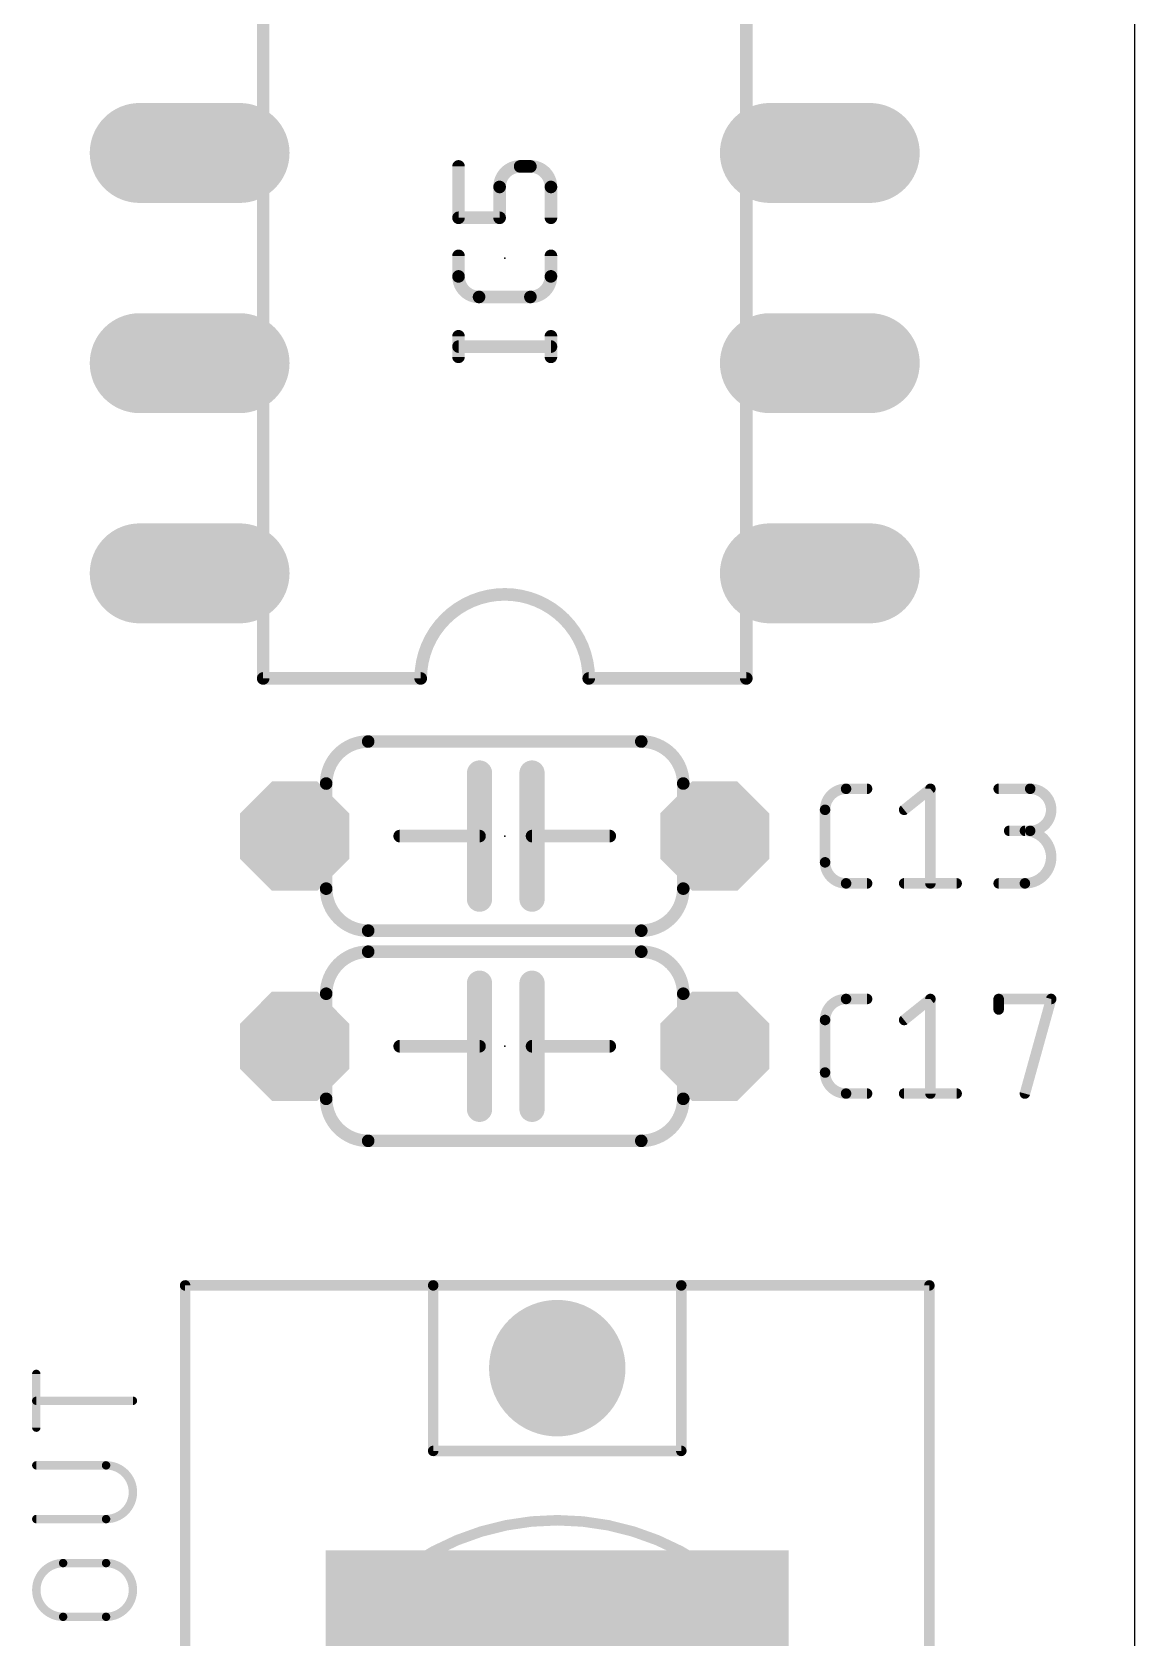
# Model space of a CAD drawing. Extents: x 0 to 48, y 0 to 103.
# Drawn here: x 34.92 to 48.26, y 10.63 to 30.04 of the extents above; entities that cross this region are included whole.
import ezdxf

# ---------------------------------------------------------------- set-up
doc = ezdxf.new("R2010")
doc.units = 0
for name, color, linetype in [('17', 110, 'CONTINUOUS'), ('20', 31, 'CONTINUOUS'), ('21', 253, 'CONTINUOUS'), ('23', 53, 'CONTINUOUS'), ('25', 253, 'CONTINUOUS'), ('41', 12, 'CONTINUOUS'), ('51', 253, 'CONTINUOUS')]:
    doc.layers.add(name, color=color, linetype=linetype)

# ---------------------------------------------------------------- blocks, each defined once
blk = doc.blocks.new('RECT')
blk.add_solid([(-0.5, -0.5), (0.5, -0.5), (-0.5, 0.5), (0.5, 0.5)])
blk = doc.blocks.new('ROUNDP')
at = {"const_width": 0.5}
blk.add_lwpolyline([(0, -0.25, 1), (0, 0.25, 1), (0, -0.25)], format="xyb", dxfattribs=at)
blk = doc.blocks.new('OCTAGONP')
at = {"const_width": 0.5}
blk.add_lwpolyline([(-0.25, -0.1036), (-0.25, 0.1036), (-0.1036, 0.25), (0.1036, 0.25), (0.25, 0.1036), (0.25, -0.1036), (0.1036, -0.25), (-0.1036, -0.25), (-0.25, -0.1036), (-0.25, 0.1036)], dxfattribs=at)
blk = doc.blocks.new('LONGP100')
at = {"const_width": 1}
blk.add_lwpolyline([(-0.5, 0), (0.5, 0)], dxfattribs=at)
at = {"const_width": 0.5}
for points in [[(-0.5, 0.25, 1), (-0.5, -0.25)], [(0.5, -0.25, 1), (0.5, 0.25)]]:
    blk.add_lwpolyline(points, format="xyb", dxfattribs=at)

msp = doc.modelspace()

# ---------------------------------------------------------------- linework, layer by layer
at = {"layer": '20'}
msp.add_line((48.26, 0), (48.26, 99.695), dxfattribs=at)
at = {"layer": '21'}
for points, const_width in [([(37.719, 32.385), (37.719, 22.225)], 0.1524), ([(43.561, 22.225), (43.561, 32.385)], 0.1524), ([(37.719, 22.225), (39.624, 22.225)], 0.1524), ([(43.561, 22.225), (41.656, 22.225)], 0.1524), ([(42.291, 21.463), (38.989, 21.463)], 0.1524), ([(40.3352, 21.082), (40.3352, 20.32)], 0.3048), ([(40.9702, 21.082), (40.9702, 20.32)], 0.3048), ([(39.37, 20.32), (40.3352, 20.32)], 0.1524), ([(40.3352, 20.32), (40.3352, 19.558)], 0.3048), ([(40.9702, 20.32), (40.9702, 19.558)], 0.3048), ([(41.91, 20.32), (40.9702, 20.32)], 0.1524), ([(42.291, 19.177), (38.989, 19.177)], 0.1524), ([(42.291, 18.923), (38.989, 18.923)], 0.1524), ([(40.3352, 18.542), (40.3352, 17.78)], 0.3048), ([(40.9702, 18.542), (40.9702, 17.78)], 0.3048), ([(39.37, 17.78), (40.3352, 17.78)], 0.1524), ([(40.3352, 17.78), (40.3352, 17.018)], 0.3048), ([(40.9702, 17.78), (40.9702, 17.018)], 0.3048), ([(41.91, 17.78), (40.9702, 17.78)], 0.1524), ([(42.291, 16.637), (38.989, 16.637)], 0.1524), ([(36.775, 14.89), (39.775, 14.89)], 0.127), ([(36.775, 14.89), (36.775, 4.39)], 0.127), ([(39.775, 14.89), (42.775, 14.89)], 0.127), ([(39.775, 14.89), (39.775, 12.89)], 0.127), ([(42.775, 14.89), (45.775, 14.89)], 0.127), ([(42.775, 12.89), (42.775, 14.89)], 0.127), ([(45.775, 4.39), (45.775, 14.89)], 0.127), ([(39.775, 12.89), (42.775, 12.89)], 0.127)]:
    msp.add_lwpolyline(points, dxfattribs=dict(at, const_width=const_width))
for points, const_width in [([(41.656, 22.225, 1), (39.624, 22.225)], 0.1524), ([(37.719, 22.2631, 1), (37.719, 22.1869)], 0.0762), ([(37.6809, 22.225, 1), (37.7571, 22.225)], 0.0762), ([(39.5859, 22.225, 1), (39.6621, 22.225)], 0.0762), ([(39.624, 22.1869, 1), (39.624, 22.2631)], 0.0762), ([(41.656, 22.2631, 1), (41.656, 22.1869)], 0.0762), ([(41.6179, 22.225, 1), (41.6941, 22.225)], 0.0762), ([(43.5229, 22.225, 1), (43.5991, 22.225)], 0.0762), ([(43.561, 22.1869, 1), (43.561, 22.2631)], 0.0762), ([(38.989, 21.463, 0.4142), (38.481, 20.955)], 0.1524), ([(38.989, 21.5011, 1), (38.989, 21.4249)], 0.0762), ([(38.989, 21.4249, 1), (38.989, 21.5011)], 0.0762), ([(42.799, 20.955, 0.4142), (42.291, 21.463)], 0.1524), ([(42.291, 21.5011, 1), (42.291, 21.4249)], 0.0762), ([(42.291, 21.4249, 1), (42.291, 21.5011)], 0.0762), ([(40.4114, 21.082, 1), (40.259, 21.082)], 0.1524), ([(41.0464, 21.082, 1), (40.894, 21.082)], 0.1524), ([(38.4429, 20.955, 1), (38.5191, 20.955)], 0.0762), ([(42.7609, 20.955, 1), (42.8371, 20.955)], 0.0762), ([(39.37, 20.3581, 1), (39.37, 20.2819)], 0.0762), ([(40.4114, 20.32, 1), (40.259, 20.32)], 0.1524), ([(40.259, 20.32, 1), (40.4114, 20.32)], 0.1524), ([(40.3352, 20.2819, 1), (40.3352, 20.3581)], 0.0762), ([(41.0464, 20.32, 1), (40.894, 20.32)], 0.1524), ([(40.894, 20.32, 1), (41.0464, 20.32)], 0.1524), ([(40.9702, 20.3581, 1), (40.9702, 20.2819)], 0.0762), ([(41.91, 20.2819, 1), (41.91, 20.3581)], 0.0762), ([(38.481, 19.685, 0.4142), (38.989, 19.177)], 0.1524), ([(38.5191, 19.685, 1), (38.4429, 19.685)], 0.0762), ([(40.259, 19.558, 1), (40.4114, 19.558)], 0.1524), ([(40.894, 19.558, 1), (41.0464, 19.558)], 0.1524), ([(42.291, 19.177, 0.4142), (42.799, 19.685)], 0.1524), ([(42.8371, 19.685, 1), (42.7609, 19.685)], 0.0762), ([(38.989, 19.2151, 1), (38.989, 19.1389)], 0.0762), ([(38.989, 19.1389, 1), (38.989, 19.2151)], 0.0762), ([(42.291, 19.2151, 1), (42.291, 19.1389)], 0.0762), ([(42.291, 19.1389, 1), (42.291, 19.2151)], 0.0762), ([(38.989, 18.923, 0.4142), (38.481, 18.415)], 0.1524), ([(38.989, 18.9611, 1), (38.989, 18.8849)], 0.0762), ([(38.989, 18.8849, 1), (38.989, 18.9611)], 0.0762), ([(42.799, 18.415, 0.4142), (42.291, 18.923)], 0.1524), ([(42.291, 18.9611, 1), (42.291, 18.8849)], 0.0762), ([(42.291, 18.8849, 1), (42.291, 18.9611)], 0.0762), ([(40.4114, 18.542, 1), (40.259, 18.542)], 0.1524), ([(41.0464, 18.542, 1), (40.894, 18.542)], 0.1524), ([(38.4429, 18.415, 1), (38.5191, 18.415)], 0.0762), ([(42.7609, 18.415, 1), (42.8371, 18.415)], 0.0762), ([(39.37, 17.8181, 1), (39.37, 17.7419)], 0.0762), ([(40.4114, 17.78, 1), (40.259, 17.78)], 0.1524), ([(40.259, 17.78, 1), (40.4114, 17.78)], 0.1524), ([(40.3352, 17.7419, 1), (40.3352, 17.8181)], 0.0762), ([(41.0464, 17.78, 1), (40.894, 17.78)], 0.1524), ([(40.894, 17.78, 1), (41.0464, 17.78)], 0.1524), ([(40.9702, 17.8181, 1), (40.9702, 17.7419)], 0.0762), ([(41.91, 17.7419, 1), (41.91, 17.8181)], 0.0762), ([(38.481, 17.145, 0.4142), (38.989, 16.637)], 0.1524), ([(38.5191, 17.145, 1), (38.4429, 17.145)], 0.0762), ([(40.259, 17.018, 1), (40.4114, 17.018)], 0.1524), ([(40.894, 17.018, 1), (41.0464, 17.018)], 0.1524), ([(42.291, 16.637, 0.4142), (42.799, 17.145)], 0.1524), ([(42.8371, 17.145, 1), (42.7609, 17.145)], 0.0762), ([(38.989, 16.6751, 1), (38.989, 16.5989)], 0.0762), ([(38.989, 16.5989, 1), (38.989, 16.6751)], 0.0762), ([(42.291, 16.6751, 1), (42.291, 16.5989)], 0.0762), ([(42.291, 16.5989, 1), (42.291, 16.6751)], 0.0762), ([(36.775, 14.9218, 1), (36.775, 14.8582)], 0.0635), ([(36.8068, 14.89, 1), (36.7432, 14.89)], 0.0635), ([(39.775, 14.9218, 1), (39.775, 14.8582)], 0.0635), ([(39.8068, 14.89, 1), (39.7432, 14.89)], 0.0635), ([(39.775, 14.8582, 1), (39.775, 14.9218)], 0.0635), ([(42.775, 14.9218, 1), (42.775, 14.8582)], 0.0635), ([(42.8068, 14.89, 1), (42.7432, 14.89)], 0.0635), ([(42.775, 14.8582, 1), (42.775, 14.9218)], 0.0635), ([(45.8068, 14.89, 1), (45.7433, 14.89)], 0.0635), ([(45.775, 14.8582, 1), (45.775, 14.9218)], 0.0635), ([(39.775, 12.9218, 1), (39.775, 12.8582)], 0.0635), ([(39.7432, 12.89, 1), (39.8068, 12.89)], 0.0635), ([(42.7432, 12.89, 1), (42.8068, 12.89)], 0.0635), ([(42.775, 12.8582, 1), (42.775, 12.9218)], 0.0635), ([(41.275, 5.7277, 1), (41.275, 12.0523, 1), (41.275, 5.7277)], 0.127), ([(41.275, 6.1993, 1), (41.275, 11.5807, 1), (41.275, 6.1993)], 0.127)]:
    msp.add_lwpolyline(points, format="xyb", dxfattribs=dict(at, const_width=const_width))
at = {"layer": '23'}
for p in [(40.64, 27.305), (40.64, 20.32), (40.64, 17.78)]:
    msp.add_point(p, dxfattribs=at)
at = {"layer": '25'}
for points, const_width in [([(40.0812, 27.7918), (40.0812, 28.4127)], 0.1524), ([(40.9504, 28.4127), (40.8263, 28.4127)], 0.1524), ([(40.5779, 28.1644), (40.5779, 27.7918)], 0.1524), ([(41.1988, 27.7918), (41.1988, 28.1644)], 0.1524), ([(40.5779, 27.7918), (40.0812, 27.7918)], 0.1524), ([(40.0812, 27.0835), (40.0812, 27.3319)], 0.1524), ([(41.1988, 27.3319), (41.1988, 27.0835)], 0.1524), ([(40.9504, 26.8352), (40.3296, 26.8352)], 0.1524), ([(40.0812, 26.1112), (40.0812, 26.3596)], 0.1524), ([(41.1988, 26.1112), (41.1988, 26.3596)], 0.1524), ([(40.0812, 26.2354), (41.1988, 26.2354)], 0.1524), ([(44.7675, 20.8915), (45.0215, 20.8915)], 0.127), ([(45.4697, 20.6375), (45.7872, 20.8915)], 0.127), ([(45.7872, 20.8915), (45.7872, 19.7485)], 0.127), ([(46.6127, 20.8915), (46.9937, 20.8915)], 0.127), ([(44.5135, 20.0025), (44.5135, 20.6375)], 0.127), ([(46.9937, 20.3835), (46.7397, 20.3835)], 0.127), ([(45.0215, 19.7485), (44.7675, 19.7485)], 0.127), ([(45.4697, 19.7485), (46.1047, 19.7485)], 0.127), ([(46.6127, 19.7485), (46.9302, 19.7485)], 0.127), ([(44.7675, 18.3515), (45.0215, 18.3515)], 0.127), ([(45.4697, 18.0975), (45.7872, 18.3515)], 0.127), ([(45.7872, 18.3515), (45.7872, 17.2085)], 0.127), ([(46.6127, 18.2245), (46.6127, 18.3515)], 0.127), ([(46.6127, 18.3515), (47.2477, 18.3515)], 0.127), ([(47.2477, 18.3515), (46.9302, 17.2085)], 0.127), ([(44.5135, 17.4625), (44.5135, 18.0975)], 0.127), ([(45.0215, 17.2085), (44.7675, 17.2085)], 0.127), ([(45.4697, 17.2085), (46.1047, 17.2085)], 0.127), ([(34.9758, 13.1713), (34.9758, 13.8204)], 0.1016), ([(36.1442, 13.4958), (34.9758, 13.4958)], 0.1016), ([(35.8196, 12.7155), (34.9758, 12.7155)], 0.1016), ([(34.9758, 12.0664), (35.8196, 12.0664)], 0.1016), ([(35.3004, 11.5344), (35.8196, 11.5344)], 0.1016), ([(35.8196, 10.8853), (35.3004, 10.8853)], 0.1016)]:
    msp.add_lwpolyline(points, dxfattribs=dict(at, const_width=const_width))
for points, const_width in [([(40.1193, 28.4127, 1), (40.0431, 28.4127)], 0.0762), ([(40.8263, 28.4127, 0.4142), (40.5779, 28.1644)], 0.1524), ([(40.8263, 28.4508, 1), (40.8263, 28.3746)], 0.0762), ([(40.8263, 28.3746, 1), (40.8263, 28.4508)], 0.0762), ([(41.1988, 28.1644, 0.4142), (40.9504, 28.4127)], 0.1524), ([(40.9504, 28.4508, 1), (40.9504, 28.3746)], 0.0762), ([(40.9504, 28.3746, 1), (40.9504, 28.4508)], 0.0762), ([(40.616, 28.1644, 1), (40.5398, 28.1644)], 0.0762), ([(40.5398, 28.1644, 1), (40.616, 28.1644)], 0.0762), ([(41.2369, 28.1644, 1), (41.1607, 28.1644)], 0.0762), ([(41.1607, 28.1644, 1), (41.2369, 28.1644)], 0.0762), ([(40.0812, 27.8299, 1), (40.0812, 27.7537)], 0.0762), ([(40.0431, 27.7918, 1), (40.1193, 27.7918)], 0.0762), ([(40.5398, 27.7918, 1), (40.616, 27.7918)], 0.0762), ([(40.5779, 27.7537, 1), (40.5779, 27.8299)], 0.0762), ([(41.1607, 27.7918, 1), (41.2369, 27.7918)], 0.0762), ([(40.1193, 27.3319, 1), (40.0431, 27.3319)], 0.0762), ([(41.2369, 27.3319, 1), (41.1607, 27.3319)], 0.0762), ([(40.0812, 27.0835, 0.4142), (40.3296, 26.8352)], 0.1524), ([(40.1193, 27.0835, 1), (40.0431, 27.0835)], 0.0762), ([(40.0431, 27.0835, 1), (40.1193, 27.0835)], 0.0762), ([(40.9504, 26.8352, 0.4142), (41.1988, 27.0835)], 0.1524), ([(41.2369, 27.0835, 1), (41.1607, 27.0835)], 0.0762), ([(41.1607, 27.0835, 1), (41.2369, 27.0835)], 0.0762), ([(40.3296, 26.8733, 1), (40.3296, 26.7971)], 0.0762), ([(40.3296, 26.7971, 1), (40.3296, 26.8733)], 0.0762), ([(40.9504, 26.8733, 1), (40.9504, 26.7971)], 0.0762), ([(40.9504, 26.7971, 1), (40.9504, 26.8733)], 0.0762), ([(40.1193, 26.3596, 1), (40.0431, 26.3596)], 0.0762), ([(41.2369, 26.3596, 1), (41.1607, 26.3596)], 0.0762), ([(40.0812, 26.2735, 1), (40.0812, 26.1973)], 0.0762), ([(41.1988, 26.1973, 1), (41.1988, 26.2735)], 0.0762), ([(40.0431, 26.1112, 1), (40.1193, 26.1112)], 0.0762), ([(41.1607, 26.1112, 1), (41.2369, 26.1112)], 0.0762), ([(44.7675, 20.8915, 0.4142), (44.5135, 20.6375)], 0.127), ([(44.7675, 20.9232, 1), (44.7675, 20.8598)], 0.0635), ([(44.7675, 20.8598, 1), (44.7675, 20.9232)], 0.0635), ([(45.0215, 20.8598, 1), (45.0215, 20.9232)], 0.0635), ([(45.819, 20.8915, 1), (45.7555, 20.8915)], 0.0635), ([(45.8071, 20.8667, 1), (45.7674, 20.9163)], 0.0635), ([(46.6127, 20.9232, 1), (46.6127, 20.8598)], 0.0635), ([(46.9937, 20.3835, 1), (46.9937, 20.8915)], 0.127), ([(46.9937, 20.9232, 1), (46.9937, 20.8598)], 0.0635), ([(46.9937, 20.8598, 1), (46.9937, 20.9232)], 0.0635), ([(44.5453, 20.6375, 1), (44.4817, 20.6375)], 0.0635), ([(44.4817, 20.6375, 1), (44.5453, 20.6375)], 0.0635), ([(45.4499, 20.6623, 1), (45.4896, 20.6127)], 0.0635), ([(46.7397, 20.4153, 1), (46.7397, 20.3518)], 0.0635), ([(46.9302, 19.7485, 1), (46.9302, 20.3835)], 0.127), ([(46.9302, 20.4153, 1), (46.9302, 20.3518)], 0.0635), ([(46.9937, 20.4153, 1), (46.9937, 20.3518)], 0.0635), ([(46.9937, 20.3518, 1), (46.9937, 20.4153)], 0.0635), ([(44.5453, 20.0025, 1), (44.4817, 20.0025)], 0.0635), ([(44.4817, 20.0025, 1), (44.5453, 20.0025)], 0.0635), ([(44.5135, 20.0025, 0.4142), (44.7675, 19.7485)], 0.127), ([(44.7675, 19.7802, 1), (44.7675, 19.7168)], 0.0635), ([(44.7675, 19.7168, 1), (44.7675, 19.7802)], 0.0635), ([(45.0215, 19.7168, 1), (45.0215, 19.7802)], 0.0635), ([(45.4697, 19.7802, 1), (45.4697, 19.7168)], 0.0635), ([(46.1047, 19.7168, 1), (46.1047, 19.7802)], 0.0635), ([(46.6127, 19.7802, 1), (46.6127, 19.7168)], 0.0635), ([(46.9302, 19.7802, 1), (46.9302, 19.7168)], 0.0635), ([(46.9302, 19.7168, 1), (46.9302, 19.7802)], 0.0635), ([(45.7555, 19.7485, 1), (45.819, 19.7485)], 0.0635), ([(44.7675, 18.3515, 0.4142), (44.5135, 18.0975)], 0.127), ([(44.7675, 18.3833, 1), (44.7675, 18.3198)], 0.0635), ([(44.7675, 18.3198, 1), (44.7675, 18.3833)], 0.0635), ([(45.0215, 18.3198, 1), (45.0215, 18.3833)], 0.0635), ([(45.819, 18.3515, 1), (45.7555, 18.3515)], 0.0635), ([(45.8071, 18.3267, 1), (45.7674, 18.3763)], 0.0635), ([(46.6127, 18.3833, 1), (46.6127, 18.3198)], 0.0635), ([(46.6445, 18.3515, 1), (46.581, 18.3515)], 0.0635), ([(46.581, 18.2245, 1), (46.6445, 18.2245)], 0.0635), ([(47.2783, 18.343, 1), (47.2171, 18.36)], 0.0635), ([(47.2477, 18.3198, 1), (47.2477, 18.3833)], 0.0635), ([(44.5453, 18.0975, 1), (44.4817, 18.0975)], 0.0635), ([(44.4817, 18.0975, 1), (44.5453, 18.0975)], 0.0635), ([(45.4499, 18.1223, 1), (45.4896, 18.0727)], 0.0635), ([(44.5453, 17.4625, 1), (44.4817, 17.4625)], 0.0635), ([(44.4817, 17.4625, 1), (44.5453, 17.4625)], 0.0635), ([(44.5135, 17.4625, 0.4142), (44.7675, 17.2085)], 0.127), ([(44.7675, 17.2402, 1), (44.7675, 17.1768)], 0.0635), ([(44.7675, 17.1768, 1), (44.7675, 17.2402)], 0.0635), ([(45.0215, 17.1768, 1), (45.0215, 17.2402)], 0.0635), ([(45.4697, 17.2402, 1), (45.4697, 17.1768)], 0.0635), ([(46.1047, 17.1768, 1), (46.1047, 17.2402)], 0.0635), ([(45.7555, 17.2085, 1), (45.819, 17.2085)], 0.0635), ([(46.8996, 17.217, 1), (46.9608, 17.2)], 0.0635), ([(35.0012, 13.8204, 1), (34.9504, 13.8204)], 0.0508), ([(34.9758, 13.5212, 1), (34.9758, 13.4704)], 0.0508), ([(36.1442, 13.4704, 1), (36.1442, 13.5212)], 0.0508), ([(34.9504, 13.1713, 1), (35.0012, 13.1713)], 0.0508), ([(34.9758, 12.7409, 1), (34.9758, 12.6901)], 0.0508), ([(35.8196, 12.0664, 1), (35.8196, 12.7155)], 0.1016), ([(35.8196, 12.7409, 1), (35.8196, 12.6901)], 0.0508), ([(35.8196, 12.6901, 1), (35.8196, 12.7409)], 0.0508), ([(34.9758, 12.0918, 1), (34.9758, 12.041)], 0.0508), ([(35.8196, 12.0918, 1), (35.8196, 12.041)], 0.0508), ([(35.8196, 12.041, 1), (35.8196, 12.0918)], 0.0508), ([(35.3004, 11.5344, 1), (35.3004, 10.8853)], 0.1016), ([(35.3004, 11.5598, 1), (35.3004, 11.509)], 0.0508), ([(35.3004, 11.509, 1), (35.3004, 11.5598)], 0.0508), ([(35.8196, 10.8853, 1), (35.8196, 11.5344)], 0.1016), ([(35.8196, 11.5598, 1), (35.8196, 11.509)], 0.0508), ([(35.8196, 11.509, 1), (35.8196, 11.5598)], 0.0508), ([(35.3004, 10.9107, 1), (35.3004, 10.8599)], 0.0508), ([(35.3004, 10.8599, 1), (35.3004, 10.9107)], 0.0508), ([(35.8196, 10.9107, 1), (35.8196, 10.8599)], 0.0508), ([(35.8196, 10.8599, 1), (35.8196, 10.9107)], 0.0508)]:
    msp.add_lwpolyline(points, format="xyb", dxfattribs=dict(at, const_width=const_width))
at = {"layer": '51', "const_width": 0.1524}
for points in [[(38.481, 19.685), (38.481, 20.955)], [(42.799, 19.685), (42.799, 20.955)], [(38.481, 17.145), (38.481, 18.415)], [(42.799, 17.145), (42.799, 18.415)]]:
    msp.add_lwpolyline(points, dxfattribs=at)
at = {"layer": '51', "const_width": 0.0762}
for points in [[(38.5191, 20.955, 1), (38.4429, 20.955)], [(42.8371, 20.955, 1), (42.7609, 20.955)], [(38.4429, 19.685, 1), (38.5191, 19.685)], [(42.7609, 19.685, 1), (42.8371, 19.685)], [(38.5191, 18.415, 1), (38.4429, 18.415)], [(42.8371, 18.415, 1), (42.7609, 18.415)], [(38.4429, 17.145, 1), (38.5191, 17.145)], [(42.7609, 17.145, 1), (42.8371, 17.145)]]:
    msp.add_lwpolyline(points, format="xyb", dxfattribs=at)

# ---------------------------------------------------------------- block references
at = {"layer": '17', "xscale": 1.208, "yscale": 1.208, "rotation": 180}
for p in [(36.83, 28.575), (36.83, 28.575), (44.45, 28.575), (44.45, 28.575), (36.83, 26.035), (36.83, 26.035), (44.45, 26.035), (44.45, 26.035), (36.83, 23.495), (36.83, 23.495), (44.45, 23.495), (44.45, 23.495)]:
    msp.add_blockref('LONGP100', p, dxfattribs=at)
at = {"layer": '17'}
for name, p, xscale, yscale in [('OCTAGONP', (38.1, 20.32), 1.3208, 1.3208), ('OCTAGONP', (38.1, 20.32), 1.3208, 1.3208), ('OCTAGONP', (43.18, 20.32), 1.3208, 1.3208), ('OCTAGONP', (43.18, 20.32), 1.3208, 1.3208), ('OCTAGONP', (38.1, 17.78), 1.3208, 1.3208), ('OCTAGONP', (38.1, 17.78), 1.3208, 1.3208), ('OCTAGONP', (43.18, 17.78), 1.3208, 1.3208), ('OCTAGONP', (43.18, 17.78), 1.3208, 1.3208), ('ROUNDP', (41.275, 13.89), 1.65, 1.65), ('ROUNDP', (41.275, 13.89), 1.65, 1.65)]:
    msp.add_blockref(name, p, dxfattribs=dict(at, xscale=xscale, yscale=yscale))
at = {"layer": '41', "xscale": 5.6, "yscale": 5.6}
msp.add_blockref('RECT', (41.275, 8.89), dxfattribs=at)
at = {"layer": '51', "xscale": 0.381, "yscale": 0.762}
for p in [(38.2905, 20.32), (42.9895, 20.32), (38.2905, 17.78), (42.9895, 17.78)]:
    msp.add_blockref('RECT', p, dxfattribs=at)

doc.saveas('drawing.dxf')
